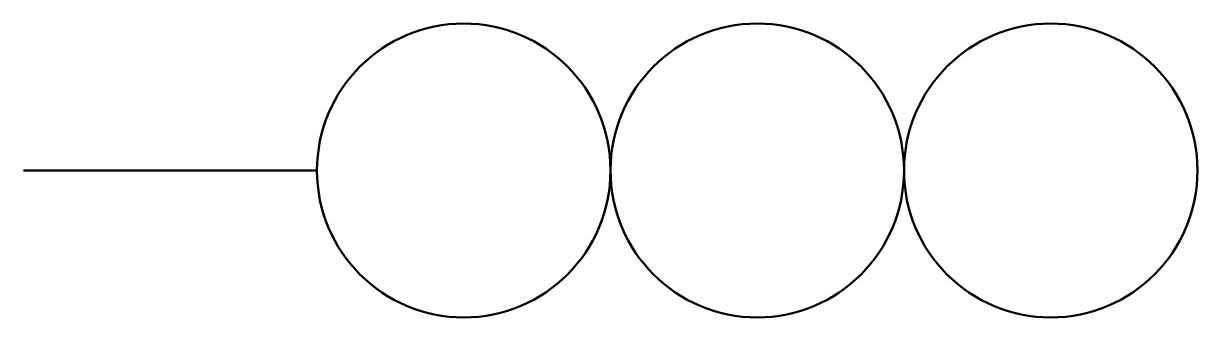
# Model space of a CAD drawing. Extents: x 0 to 0.4, y -0.05 to 0.05.
import ezdxf

# ---------------------------------------------------------------- set-up
doc = ezdxf.new("R2010")
doc.units = 0
doc.header["$LTSCALE"] = 35
doc.header["$MEASUREMENT"] = 0
doc.layers.add('Eletrico', color=5, linetype='CONTINUOUS')

msp = doc.modelspace()

# ---------------------------------------------------------------- linework, layer by layer
at = {"layer": 'Eletrico', "lineweight": 50}
msp.add_lwpolyline([(0.1, 0), (0, 0)], dxfattribs=at)
for centre in [(0.15, 0), (0.25, 0), (0.35, 0)]:
    msp.add_circle(centre, 0.05, dxfattribs=at)

doc.saveas('drawing.dxf')
